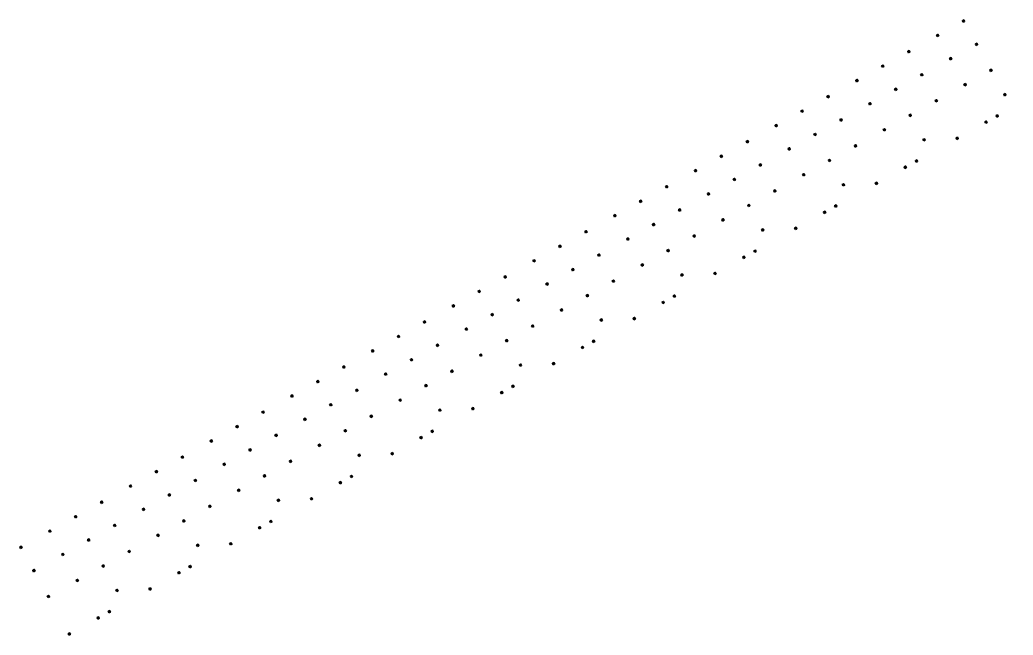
# Model space of a CAD drawing. Header units: millimetres. Extents: x 403824132 to 733479728, y 1974822364 to 2151530530.
# Drawn here: x 404541490 to 404676200, y 2087286849 to 2087370253 of the extents above; entities that cross this region are included whole.
import ezdxf

# ---------------------------------------------------------------- set-up
doc = ezdxf.new("R2010")
doc.units = ezdxf.units.MM
for name, color, linetype, lineweight in [('A-COT VACH', 2, 'Continuous', 35), ('A-TUONG', 255, 'Continuous', 35), ('E- THAY', 9, 'Continuous', 20), ('E- Tuong', 4, 'Continuous', 13), ('i_Hatch', 250, 'Continuous', 13), ('LD-THAY', 9, 'Continuous', 13)]:
    doc.layers.add(name, color=color, linetype=linetype, lineweight=lineweight)

# ---------------------------------------------------------------- blocks, each defined once
blk = doc.blocks.new('cot')
at = {"layer": 'i_Hatch'}
h = blk.add_hatch(color=256, dxfattribs=at)
h.dxf.hatch_style = 1
h.paths.add_polyline_path([(-124080302, 101892782), (-124080082, 101892782), (-124080082, 101893002), (-124080302, 101893002)])
at = {"layer": 'A-COT VACH'}
for p, q in [((-124080302, 101893002), (-124080082, 101892782)), ((-124080302, 101892782), (-124080082, 101893002))]:
    blk.add_line(p, q, dxfattribs=at)
blk.add_lwpolyline([(-124080302, 101892782), (-124080082, 101892782), (-124080082, 101893002), (-124080302, 101893002)], close=True, dxfattribs=at)
blk = doc.blocks.new('luoicot')
at = {"layer": 'E- Tuong'}
for p in [(-10876, 2787), (-6406, 2787), (-2406, 2787), (-10876, -813), (-6406, -813), (-2406, -813), (-10876, -4833), (-6406, -4833), (-2406, -4833), (-2376, -8633), (-10876, -10632), (-6406, -10632), (-4676, -10632)]:
    blk.add_blockref('cot', p, dxfattribs=at)
blk = doc.blocks.new('TANG 1 BT1')
at = {"layer": 'A-TUONG'}
blk.add_blockref('luoicot', (-37470, -202862), dxfattribs=at)
blk = doc.blocks.new('MBT1 BT1')
at = {"layer": 'E- THAY'}
blk.add_blockref('TANG 1 BT1', (-73138, 193431), dxfattribs=at)

msp = doc.modelspace()

# ---------------------------------------------------------------- block references
at = {"layer": 'LD-THAY', "xscale": 1.002840898883993, "yscale": 1.002840898883993, "zscale": 1.002840898883993, "rotation": 29.16570913589108}
msp.add_blockref('MBT1 BT1', (563098389, 2058777555, 0), dxfattribs=at)

# ---------------------------------------------------------------- next in the draw order: block references
msp.add_blockref('MBT1 BT1', (563109336, 2058783664, 0), dxfattribs=at)

# ---------------------------------------------------------------- next in the draw order: block references
msp.add_blockref('MBT1 BT1', (563120282, 2058789773, 0), dxfattribs=at)

# ---------------------------------------------------------------- next in the draw order: block references
msp.add_blockref('MBT1 BT1', (563131228, 2058795882, 0), dxfattribs=at)

# ---------------------------------------------------------------- next in the draw order: block references
msp.add_blockref('MBT1 BT1', (563142174, 2058801991, 0), dxfattribs=at)

# ---------------------------------------------------------------- next in the draw order: block references
msp.add_blockref('MBT1 BT1', (563153120, 2058808100, 0), dxfattribs=at)

# ---------------------------------------------------------------- next in the draw order: block references
msp.add_blockref('MBT1 BT1', (563164066, 2058814209, 0), dxfattribs=at)

# ---------------------------------------------------------------- next in the draw order: block references
msp.add_blockref('MBT1 BT1', (563175013, 2058820318, 0), dxfattribs=at)

# ---------------------------------------------------------------- next in the draw order: block references
msp.add_blockref('MBT1 BT1', (563185959, 2058826427, 0), dxfattribs=at)

# ---------------------------------------------------------------- next in the draw order: block references
msp.add_blockref('MBT1 BT1', (563196905, 2058832536, 0), dxfattribs=at)

# ---------------------------------------------------------------- next in the draw order: block references
msp.add_blockref('MBT1 BT1', (563207851, 2058838645, 0), dxfattribs=at)

# ---------------------------------------------------------------- next in the draw order: block references
msp.add_blockref('MBT1 BT1', (563218797, 2058844754, 0), dxfattribs=at)

# ---------------------------------------------------------------- next in the draw order: block references
msp.add_blockref('MBT1 BT1', (563098389, 2058777555, 0), dxfattribs=at)

# ---------------------------------------------------------------- next in the draw order: block references
msp.add_blockref('MBT1 BT1', (563109336, 2058783664, 0), dxfattribs=at)

# ---------------------------------------------------------------- next in the draw order: block references
msp.add_blockref('MBT1 BT1', (563120282, 2058789773, 0), dxfattribs=at)

# ---------------------------------------------------------------- next in the draw order: block references
msp.add_blockref('MBT1 BT1', (563131228, 2058795882, 0), dxfattribs=at)

# ---------------------------------------------------------------- next in the draw order: block references
msp.add_blockref('MBT1 BT1', (563142174, 2058801991, 0), dxfattribs=at)

# ---------------------------------------------------------------- next in the draw order: block references
msp.add_blockref('MBT1 BT1', (563153120, 2058808100, 0), dxfattribs=at)

# ---------------------------------------------------------------- next in the draw order: block references
msp.add_blockref('MBT1 BT1', (563164066, 2058814209, 0), dxfattribs=at)

# ---------------------------------------------------------------- next in the draw order: block references
msp.add_blockref('MBT1 BT1', (563175013, 2058820318, 0), dxfattribs=at)

# ---------------------------------------------------------------- next in the draw order: block references
msp.add_blockref('MBT1 BT1', (563185959, 2058826427, 0), dxfattribs=at)

# ---------------------------------------------------------------- next in the draw order: block references
msp.add_blockref('MBT1 BT1', (563196905, 2058832536, 0), dxfattribs=at)

# ---------------------------------------------------------------- next in the draw order: block references
msp.add_blockref('MBT1 BT1', (563207851, 2058838645, 0), dxfattribs=at)

# ---------------------------------------------------------------- next in the draw order: block references
msp.add_blockref('MBT1 BT1', (563218797, 2058844754, 0), dxfattribs=at)

doc.saveas('drawing.dxf')
